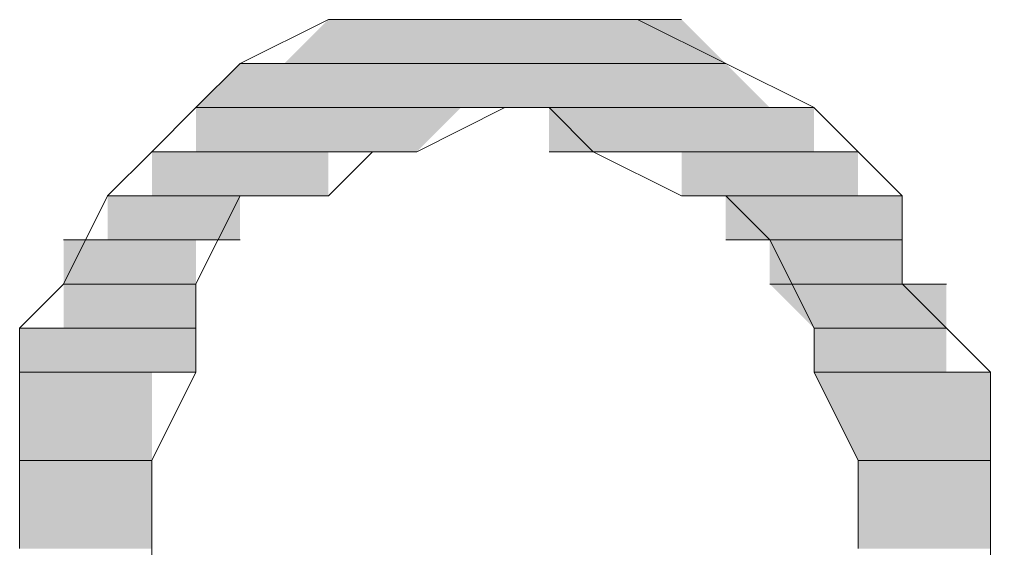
# Model space of a CAD drawing. Header units: millimetres. Extents: x -11 to 1219, y 0 to 1751.
# Drawn here: x 227.13 to 228.376, y 875.932 to 876.611 of the extents above; entities that cross this region are included whole.
import ezdxf

# ---------------------------------------------------------------- set-up
doc = ezdxf.new("R2010")
doc.units = ezdxf.units.MM
doc.header["$LTSCALE"] = 10
doc.layers.add('_MULTI_WIRE', color=9, linetype='CONTINUOUS')
doc.layers.add('PDF_Geometry', color=7, linetype='CONTINUOUS', true_color=0x151d1f)
doc.layers.add('PDF_Solid Fills', color=7, linetype='CONTINUOUS', true_color=0x070809)
doc.layers.get('_MULTI_WIRE').off()

# ---------------------------------------------------------------- blocks, each defined once
blk = doc.blocks.new('DVP-28SWS211R')
at = {"layer": 'PDF_Geometry', "color": 7, "lineweight": 9, "true_color": 0xffffff}
for p, q in [((20.9043, -87.8662), (20.791, -87.9228)), ((20.961, -87.8662), (20.9043, -87.8662)), ((20.9043, -87.8662), (21.3575, -87.8662)), ((20.9043, -87.8662), (21.3575, -87.8662)), ((21.3575, -87.8662), (20.9043, -87.8662)), ((20.9043, -87.8662), (21.3575, -87.8662)), ((21.3575, -87.8662), (20.9043, -87.8662)), ((20.9609, -87.8662), (20.9043, -87.8662)), ((21.0742, -87.8662), (20.9609, -87.8662)), ((21.0176, -87.8662), (20.961, -87.8662)), ((20.961, -87.8662), (21.2442, -87.8662)), ((20.961, -87.8662), (21.2442, -87.8662)), ((21.2442, -87.8662), (20.961, -87.8662)), ((20.961, -87.8662), (21.2442, -87.8662)), ((21.2442, -87.8662), (20.961, -87.8662)), ((20.961, -87.8662), (21.3009, -87.8662)), ((21.3009, -87.8662), (20.961, -87.8662)), ((20.961, -87.8662), (21.3009, -87.8662)), ((21.3009, -87.8662), (20.961, -87.8662)), ((20.961, -87.8662), (21.3009, -87.8662)), ((21.3009, -87.8662), (20.961, -87.8662)), ((20.961, -87.8662), (21.3009, -87.8662)), ((21.3009, -87.8662), (20.961, -87.8662)), ((21.3575, -87.8662), (20.961, -87.8662)), ((20.961, -87.8662), (21.3575, -87.8662)), ((21.3575, -87.8662), (20.961, -87.8662)), ((21.0743, -87.8662), (21.0176, -87.8662)), ((21.0176, -87.8662), (21.1876, -87.8662)), ((21.0176, -87.8662), (21.1876, -87.8662)), ((21.1876, -87.8662), (21.0176, -87.8662)), ((21.0176, -87.8662), (21.1876, -87.8662)), ((21.1876, -87.8662), (21.0176, -87.8662)), ((21.0176, -87.8662), (21.1876, -87.8662)), ((21.1876, -87.8662), (21.0176, -87.8662)), ((21.0176, -87.8662), (21.1876, -87.8662)), ((21.1876, -87.8662), (21.0176, -87.8662)), ((21.2442, -87.8662), (21.0176, -87.8662)), ((21.0176, -87.8662), (21.2442, -87.8662)), ((21.2442, -87.8662), (21.0176, -87.8662)), ((21.1309, -87.8662), (21.0742, -87.8662)), ((21.0742, -87.8662), (21.1309, -87.8662)), ((21.1309, -87.8662), (21.0742, -87.8662)), ((21.0743, -87.8662), (21.1876, -87.8662)), ((21.1876, -87.8662), (21.0743, -87.8662)), ((21.0743, -87.8662), (21.1876, -87.8662)), ((21.1876, -87.8662), (21.0743, -87.8662)), ((21.1876, -87.8662), (21.0743, -87.8662)), ((21.0743, -87.8662), (21.1876, -87.8662)), ((21.1876, -87.8662), (21.0743, -87.8662)), ((21.1309, -87.8662), (21.1309, -87.8662)), ((21.1876, -87.8662), (21.1309, -87.8662)), ((21.3009, -87.8662), (21.1876, -87.8662)), ((21.4142, -87.9228), (21.3009, -87.8662)), ((20.791, -87.9228), (20.7343, -87.9795)), ((20.8477, -87.9228), (20.791, -87.9228)), ((20.791, -87.9228), (21.4142, -87.9228)), ((20.791, -87.9228), (21.4141, -87.9228)), ((21.4141, -87.9228), (20.791, -87.9228)), ((20.791, -87.9228), (21.4141, -87.9228)), ((21.4141, -87.9228), (20.791, -87.9228)), ((20.791, -87.9228), (21.4141, -87.9228)), ((21.4141, -87.9228), (20.791, -87.9228)), ((20.791, -87.9228), (21.4141, -87.9228)), ((21.4141, -87.9228), (20.791, -87.9228)), ((20.8477, -87.9228), (21.4142, -87.9228)), ((21.4142, -87.9228), (20.8477, -87.9228)), ((20.8477, -87.9228), (21.4142, -87.9228)), ((21.4142, -87.9228), (20.8477, -87.9228)), ((21.4142, -87.9228), (20.8477, -87.9228)), ((20.8477, -87.9228), (21.4142, -87.9228)), ((21.4142, -87.9228), (20.8477, -87.9228)), ((21.5275, -87.9795), (21.4142, -87.9228)), ((20.7343, -87.9795), (20.6777, -88.0361)), ((20.7343, -87.9795), (21.4708, -87.9795)), ((21.4708, -87.9795), (20.7343, -87.9795)), ((20.7343, -87.9795), (21.4708, -87.9795)), ((21.4708, -87.9795), (20.7343, -87.9795)), ((20.7343, -87.9795), (21.5274, -87.9795)), ((21.5274, -87.9795), (20.7343, -87.9795)), ((20.7343, -87.9795), (21.5274, -87.9795)), ((21.5274, -87.9795), (20.7343, -87.9795)), ((20.7343, -87.9795), (21.5274, -87.9795)), ((21.5274, -87.9795), (20.7343, -87.9795)), ((20.7343, -87.9795), (21.5274, -87.9795)), ((21.5274, -87.9795), (20.7343, -87.9795)), ((20.7343, -87.9795), (21.5274, -87.9795)), ((21.5274, -87.9795), (20.7343, -87.9795)), ((20.7343, -87.9795), (21.5274, -87.9795)), ((21.5274, -87.9795), (20.7343, -87.9795)), ((20.7343, -87.9795), (21.5274, -87.9795)), ((21.5274, -87.9795), (20.7343, -87.9795)), ((20.7343, -87.9795), (21.5274, -87.9795)), ((21.5274, -87.9795), (20.7343, -87.9795)), ((20.7343, -87.9795), (21.0742, -87.9795)), ((21.0742, -87.9795), (20.7343, -87.9795)), ((20.7343, -87.9795), (21.1309, -87.9795)), ((21.0742, -87.9795), (20.7343, -87.9795)), ((20.7343, -87.9795), (21.0742, -87.9795)), ((21.0742, -87.9795), (20.7343, -87.9795)), ((20.7343, -87.9795), (21.0742, -87.9795)), ((21.0742, -87.9795), (20.7343, -87.9795)), ((21.0176, -88.0361), (21.1309, -87.9794)), ((21.1309, -87.9795), (21.0742, -87.9795)), ((21.1309, -87.9795), (21.5275, -87.9795)), ((21.5275, -87.9795), (21.1309, -87.9795)), ((21.1309, -87.9795), (21.5275, -87.9795)), ((21.5275, -87.9795), (21.1309, -87.9795)), ((21.1309, -87.9795), (21.1876, -87.9795)), ((21.1876, -87.9795), (21.5275, -87.9795)), ((21.5275, -87.9795), (21.1876, -87.9795)), ((21.1876, -87.9795), (21.5275, -87.9795)), ((21.5275, -87.9795), (21.1876, -87.9795)), ((21.1876, -87.9795), (21.2442, -88.0361)), ((21.5841, -88.0361), (21.5274, -87.9794)), ((20.6777, -88.0361), (20.621, -88.0928)), ((20.7343, -88.0361), (20.6777, -88.0361)), ((20.6777, -88.0361), (21.0176, -88.0361)), ((20.6777, -88.0361), (20.9609, -88.0361)), ((20.9609, -88.0361), (20.6777, -88.0361)), ((20.6777, -88.0361), (21.0176, -88.0361)), ((20.9609, -88.0361), (20.6777, -88.0361)), ((20.6777, -88.0361), (20.9609, -88.0361)), ((20.9609, -88.0361), (20.6777, -88.0361)), ((20.6777, -88.0361), (20.9609, -88.0361)), ((20.9609, -88.0361), (20.6777, -88.0361)), ((20.6777, -88.0361), (20.9609, -88.0361)), ((20.9609, -88.0361), (20.6777, -88.0361)), ((20.6777, -88.0361), (20.9609, -88.0361)), ((20.9609, -88.0361), (20.6777, -88.0361)), ((20.6777, -88.0361), (20.9609, -88.0361)), ((20.9609, -88.0361), (20.6777, -88.0361)), ((20.6777, -88.0361), (20.9609, -88.0361)), ((20.9609, -88.0361), (20.6777, -88.0361)), ((20.6777, -88.0361), (20.9609, -88.0361)), ((20.9609, -88.0361), (20.6777, -88.0361)), ((20.6777, -88.0361), (20.9609, -88.0361)), ((20.9609, -88.0361), (20.6777, -88.0361)), ((20.6777, -88.0361), (20.9609, -88.0361)), ((20.9609, -88.0361), (20.6777, -88.0361)), ((20.6777, -88.0361), (20.9609, -88.0361)), ((20.9609, -88.0361), (20.6777, -88.0361)), ((20.6777, -88.0361), (20.9043, -88.0361)), ((20.9043, -88.0361), (20.6777, -88.0361)), ((20.6777, -88.0361), (20.9609, -88.0361)), ((20.9043, -88.0361), (20.6777, -88.0361)), ((20.7343, -88.0361), (21.0176, -88.0361)), ((21.0176, -88.0361), (20.7343, -88.0361)), ((20.7343, -88.0361), (21.0176, -88.0361)), ((21.0176, -88.0361), (20.7343, -88.0361)), ((21.0176, -88.0361), (20.7343, -88.0361)), ((20.7343, -88.0361), (21.0176, -88.0361)), ((21.0176, -88.0361), (20.7343, -88.0361)), ((20.9609, -88.0361), (20.9043, -88.0361)), ((20.9043, -88.0927), (20.9609, -88.0361)), ((21.0176, -88.0361), (20.9609, -88.0361)), ((20.9609, -88.0361), (21.0176, -88.0361)), ((21.1876, -88.0361), (21.5275, -88.0361)), ((21.5275, -88.0361), (21.1876, -88.0361)), ((21.1876, -88.0361), (21.5275, -88.0361)), ((21.5275, -88.0361), (21.1876, -88.0361)), ((21.1876, -88.0361), (21.5275, -88.0361)), ((21.5275, -88.0361), (21.1876, -88.0361)), ((21.1876, -88.0361), (21.5275, -88.0361)), ((21.5275, -88.0361), (21.1876, -88.0361)), ((21.2442, -88.0361), (21.5841, -88.0361)), ((21.5841, -88.0361), (21.2442, -88.0361)), ((21.2442, -88.0361), (21.5841, -88.0361)), ((21.5841, -88.0361), (21.2442, -88.0361)), ((21.2442, -88.0361), (21.5841, -88.0361)), ((21.5841, -88.0361), (21.2442, -88.0361)), ((21.2442, -88.0361), (21.5841, -88.0361)), ((21.5841, -88.0361), (21.2442, -88.0361)), ((21.2442, -88.0361), (21.5841, -88.0361)), ((21.5841, -88.0361), (21.2442, -88.0361)), ((21.2442, -88.0361), (21.5841, -88.0361)), ((21.5841, -88.0361), (21.2442, -88.0361)), ((21.2442, -88.0361), (21.3575, -88.0928)), ((21.3009, -88.0361), (21.5841, -88.0361)), ((21.5841, -88.0361), (21.3009, -88.0361)), ((21.3009, -88.0361), (21.5841, -88.0361)), ((21.5841, -88.0361), (21.3009, -88.0361)), ((21.3009, -88.0361), (21.5841, -88.0361)), ((21.5841, -88.0361), (21.3009, -88.0361)), ((21.3009, -88.0361), (21.5841, -88.0361)), ((21.5841, -88.0361), (21.3009, -88.0361)), ((21.3009, -88.0361), (21.5841, -88.0361)), ((21.5841, -88.0361), (21.3009, -88.0361)), ((21.3009, -88.0361), (21.5841, -88.0361)), ((21.5841, -88.0361), (21.3009, -88.0361)), ((21.3009, -88.0361), (21.5841, -88.0361)), ((21.5841, -88.0361), (21.3009, -88.0361)), ((21.3009, -88.0361), (21.5841, -88.0361)), ((21.5841, -88.0361), (21.3009, -88.0361)), ((21.6407, -88.0927), (21.5841, -88.0361)), ((20.621, -88.0928), (20.5644, -88.2061)), ((20.6777, -88.0928), (20.621, -88.0928)), ((20.621, -88.0928), (20.9043, -88.0928)), ((20.621, -88.0928), (20.8476, -88.0928)), ((20.8476, -88.0928), (20.621, -88.0928)), ((20.621, -88.0928), (20.9043, -88.0928)), ((20.8476, -88.0928), (20.621, -88.0928)), ((20.621, -88.0928), (20.8476, -88.0928)), ((20.8476, -88.0928), (20.621, -88.0928)), ((20.621, -88.0928), (20.8476, -88.0928)), ((20.8476, -88.0928), (20.621, -88.0928)), ((20.621, -88.0928), (20.8476, -88.0928)), ((20.8476, -88.0928), (20.621, -88.0928)), ((20.621, -88.0928), (20.8476, -88.0928)), ((20.8476, -88.0928), (20.621, -88.0928)), ((20.621, -88.0928), (20.8476, -88.0928)), ((20.8476, -88.0928), (20.621, -88.0928)), ((20.621, -88.0928), (20.8476, -88.0928)), ((20.8476, -88.0928), (20.621, -88.0928)), ((20.621, -88.0928), (20.8476, -88.0928)), ((20.8476, -88.0928), (20.621, -88.0928)), ((20.621, -88.0928), (20.8476, -88.0928)), ((20.8476, -88.0928), (20.621, -88.0928)), ((20.621, -88.0928), (20.8476, -88.0928)), ((20.8476, -88.0928), (20.621, -88.0928)), ((20.621, -88.0928), (20.8476, -88.0928)), ((20.8476, -88.0928), (20.621, -88.0928)), ((20.621, -88.0928), (20.791, -88.0928)), ((20.791, -88.0928), (20.621, -88.0928)), ((20.621, -88.0928), (20.8476, -88.0928)), ((20.791, -88.0928), (20.621, -88.0928)), ((20.621, -88.0928), (20.791, -88.0928)), ((20.791, -88.0928), (20.621, -88.0928)), ((20.621, -88.0928), (20.791, -88.0928)), ((20.791, -88.0928), (20.621, -88.0928)), ((20.621, -88.0928), (20.791, -88.0928)), ((20.791, -88.0928), (20.621, -88.0928)), ((20.621, -88.0928), (20.791, -88.0928)), ((20.791, -88.0928), (20.621, -88.0928)), ((20.6777, -88.0928), (20.9043, -88.0928)), ((20.9043, -88.0928), (20.6777, -88.0928)), ((20.6777, -88.0928), (20.9043, -88.0928)), ((20.9043, -88.0928), (20.6777, -88.0928)), ((20.9043, -88.0928), (20.6777, -88.0928)), ((20.6777, -88.0928), (20.9043, -88.0928)), ((20.9043, -88.0928), (20.6777, -88.0928)), ((20.7343, -88.206), (20.791, -88.0927)), ((20.791, -88.0927), (20.9043, -88.0927)), ((20.8476, -88.0928), (20.791, -88.0928)), ((20.9043, -88.0928), (20.8476, -88.0928)), ((21.3575, -88.0928), (21.5841, -88.0928)), ((21.5841, -88.0928), (21.3575, -88.0928)), ((21.3575, -88.0928), (21.5841, -88.0928)), ((21.5841, -88.0928), (21.3575, -88.0928)), ((21.3575, -88.0928), (21.5841, -88.0928)), ((21.5841, -88.0928), (21.3575, -88.0928)), ((21.3575, -88.0928), (21.5841, -88.0928)), ((21.5841, -88.0928), (21.3575, -88.0928)), ((21.3575, -88.0928), (21.5841, -88.0928)), ((21.5841, -88.0928), (21.3575, -88.0928)), ((21.3575, -88.0928), (21.5841, -88.0928)), ((21.5841, -88.0928), (21.3575, -88.0928)), ((21.3575, -88.0928), (21.5841, -88.0928)), ((21.5841, -88.0928), (21.3575, -88.0928)), ((21.3575, -88.0928), (21.5841, -88.0928)), ((21.5841, -88.0928), (21.3575, -88.0928)), ((21.3575, -88.0928), (21.4142, -88.0928)), ((21.4142, -88.0928), (21.5841, -88.0928)), ((21.5841, -88.0928), (21.4142, -88.0928)), ((21.4142, -88.0928), (21.5841, -88.0928)), ((21.5841, -88.0928), (21.4142, -88.0928)), ((21.4142, -88.0928), (21.5841, -88.0928)), ((21.5841, -88.0928), (21.4142, -88.0928)), ((21.4142, -88.0928), (21.5841, -88.0928)), ((21.5841, -88.0928), (21.4142, -88.0928)), ((21.4142, -88.0928), (21.5841, -88.0928)), ((21.5841, -88.0928), (21.4142, -88.0928)), ((21.4142, -88.0928), (21.5841, -88.0928)), ((21.5841, -88.0928), (21.4142, -88.0928)), ((21.4142, -88.0928), (21.5841, -88.0928)), ((21.5841, -88.0928), (21.4142, -88.0928)), ((21.4142, -88.0928), (21.5841, -88.0928)), ((21.5841, -88.0928), (21.4142, -88.0928)), ((21.4142, -88.0928), (21.6408, -88.0928)), ((21.6408, -88.0928), (21.4142, -88.0928)), ((21.4142, -88.0928), (21.6408, -88.0928)), ((21.6408, -88.0928), (21.4142, -88.0928)), ((21.4142, -88.0928), (21.6408, -88.0928)), ((21.6408, -88.0928), (21.4142, -88.0928)), ((21.4142, -88.0928), (21.6408, -88.0928)), ((21.6408, -88.0928), (21.4142, -88.0928)), ((21.4142, -88.0928), (21.6408, -88.0928)), ((21.6408, -88.0928), (21.4142, -88.0928)), ((21.4142, -88.0928), (21.6408, -88.0928)), ((21.6408, -88.0928), (21.4142, -88.0928)), ((21.4142, -88.0928), (21.4708, -88.1494)), ((21.6407, -88.206), (21.6407, -88.0927)), ((20.621, -88.1494), (20.5644, -88.1494)), ((20.5644, -88.1494), (20.791, -88.1494)), ((20.5644, -88.1494), (20.791, -88.1494)), ((20.791, -88.1494), (20.5644, -88.1494)), ((20.5644, -88.1494), (20.791, -88.1494)), ((20.791, -88.1494), (20.5644, -88.1494)), ((20.5644, -88.1494), (20.791, -88.1494)), ((20.791, -88.1494), (20.5644, -88.1494)), ((20.5644, -88.1494), (20.791, -88.1494)), ((20.791, -88.1494), (20.5644, -88.1494)), ((20.5644, -88.1494), (20.791, -88.1494)), ((20.791, -88.1494), (20.5644, -88.1494)), ((20.5644, -88.1494), (20.791, -88.1494)), ((20.791, -88.1494), (20.5644, -88.1494)), ((20.5644, -88.1494), (20.7343, -88.1494)), ((20.7343, -88.1494), (20.5644, -88.1494)), ((20.5644, -88.1494), (20.791, -88.1494)), ((20.7343, -88.1494), (20.5644, -88.1494)), ((20.5644, -88.1494), (20.7343, -88.1494)), ((20.7343, -88.1494), (20.5644, -88.1494)), ((20.5644, -88.1494), (20.7343, -88.1494)), ((20.7343, -88.1494), (20.5644, -88.1494)), ((20.791, -88.1494), (20.621, -88.1494)), ((20.621, -88.1494), (20.791, -88.1494)), ((20.791, -88.1494), (20.621, -88.1494)), ((20.791, -88.1494), (20.7343, -88.1494)), ((21.4142, -88.1494), (21.6408, -88.1494)), ((21.6408, -88.1494), (21.4142, -88.1494)), ((21.4142, -88.1494), (21.6408, -88.1494)), ((21.6408, -88.1494), (21.4142, -88.1494)), ((21.4708, -88.1494), (21.6408, -88.1494)), ((21.6408, -88.1494), (21.4708, -88.1494)), ((21.4708, -88.1494), (21.6408, -88.1494)), ((21.6408, -88.1494), (21.4708, -88.1494)), ((21.4708, -88.1494), (21.6408, -88.1494)), ((21.6408, -88.1494), (21.4708, -88.1494)), ((21.4708, -88.1494), (21.6408, -88.1494)), ((21.6408, -88.1494), (21.4708, -88.1494)), ((21.4708, -88.1494), (21.6408, -88.1494)), ((21.6408, -88.1494), (21.4708, -88.1494)), ((21.4708, -88.1494), (21.6408, -88.1494)), ((21.6408, -88.1494), (21.4708, -88.1494)), ((21.4708, -88.1494), (21.6408, -88.1494)), ((21.6408, -88.1494), (21.4708, -88.1494)), ((21.4708, -88.1494), (21.6408, -88.1494)), ((21.6408, -88.1494), (21.4708, -88.1494)), ((21.4708, -88.1494), (21.6408, -88.1494)), ((21.6408, -88.1494), (21.4708, -88.1494)), ((21.4708, -88.1494), (21.6408, -88.1494)), ((21.6408, -88.1494), (21.4708, -88.1494)), ((21.4708, -88.1494), (21.5275, -88.2627)), ((20.5644, -88.2061), (20.5077, -88.2627)), ((20.5644, -88.2061), (20.7343, -88.2061)), ((20.7343, -88.2061), (20.5644, -88.2061)), ((20.5644, -88.2061), (20.7343, -88.2061)), ((20.7343, -88.2061), (20.5644, -88.2061)), ((20.5644, -88.2061), (20.7343, -88.2061)), ((20.7343, -88.2061), (20.5644, -88.2061)), ((20.5644, -88.2061), (20.7343, -88.2061)), ((20.7343, -88.2061), (20.5644, -88.2061)), ((20.5644, -88.2061), (20.7343, -88.2061)), ((20.7343, -88.2061), (20.5644, -88.2061)), ((20.5644, -88.2061), (20.7343, -88.2061)), ((20.7343, -88.2061), (20.5644, -88.2061)), ((20.5644, -88.2061), (20.7343, -88.2061)), ((20.7343, -88.2061), (20.5644, -88.2061)), ((20.5644, -88.2061), (20.7343, -88.2061)), ((20.7343, -88.2061), (20.5644, -88.2061)), ((20.5644, -88.2061), (20.7343, -88.2061)), ((20.7343, -88.2061), (20.5644, -88.2061)), ((20.5644, -88.2061), (20.7343, -88.2061)), ((20.7343, -88.2061), (20.5644, -88.2061)), ((20.7343, -88.2627), (20.7343, -88.206)), ((21.4708, -88.2061), (21.6408, -88.2061)), ((21.6408, -88.2061), (21.4708, -88.2061)), ((21.4708, -88.2061), (21.6408, -88.2061)), ((21.6408, -88.2061), (21.4708, -88.2061)), ((21.4708, -88.2061), (21.6408, -88.2061)), ((21.6408, -88.2061), (21.4708, -88.2061)), ((21.4708, -88.2061), (21.6408, -88.2061)), ((21.6408, -88.2061), (21.4708, -88.2061)), ((21.4708, -88.2061), (21.6974, -88.2061)), ((21.6974, -88.2061), (21.4708, -88.2061)), ((21.4708, -88.2061), (21.6974, -88.2061)), ((21.6974, -88.2061), (21.4708, -88.2061)), ((21.4708, -88.2061), (21.6974, -88.2061)), ((21.6974, -88.2061), (21.4708, -88.2061)), ((21.4708, -88.2061), (21.6974, -88.2061)), ((21.6974, -88.2061), (21.4708, -88.2061)), ((21.4708, -88.2061), (21.6974, -88.2061)), ((21.6974, -88.2061), (21.4708, -88.2061)), ((21.4708, -88.2061), (21.6974, -88.2061)), ((21.6974, -88.2061), (21.4708, -88.2061)), ((21.6974, -88.2627), (21.6407, -88.206)), ((20.5644, -88.2627), (20.5077, -88.2627)), ((20.5077, -88.2627), (20.7343, -88.2627)), ((20.5077, -88.2627), (20.7343, -88.2627)), ((20.7343, -88.2627), (20.5077, -88.2627)), ((20.5077, -88.2627), (20.7343, -88.2627)), ((20.7343, -88.2627), (20.5077, -88.2627)), ((20.5077, -88.2627), (20.7343, -88.2627)), ((20.7343, -88.2627), (20.5077, -88.2627)), ((20.5077, -88.2627), (20.7343, -88.2627)), ((20.7343, -88.2627), (20.5077, -88.2627)), ((20.5077, -88.2627), (20.7343, -88.2627)), ((20.7343, -88.2627), (20.5077, -88.2627)), ((20.5077, -88.2627), (20.7343, -88.2627)), ((20.7343, -88.2627), (20.5077, -88.2627)), ((20.5077, -88.2627), (20.7343, -88.2627)), ((20.7343, -88.2627), (20.5077, -88.2627)), ((20.5077, -88.2627), (20.7343, -88.2627)), ((20.7343, -88.2627), (20.5077, -88.2627)), ((20.5077, -88.2627), (20.7343, -88.2627)), ((20.7343, -88.2627), (20.5077, -88.2627)), ((20.5077, -88.2627), (20.7343, -88.2627)), ((20.7343, -88.2627), (20.5077, -88.2627)), ((20.5077, -88.2627), (20.7343, -88.2627)), ((20.7343, -88.2627), (20.5077, -88.2627)), ((20.5077, -88.2627), (20.7343, -88.2627)), ((20.7343, -88.2627), (20.5077, -88.2627)), ((20.5077, -88.2627), (20.7343, -88.2627)), ((20.7343, -88.2627), (20.5077, -88.2627)), ((20.5077, -88.2627), (20.7343, -88.2627)), ((20.7343, -88.2627), (20.5077, -88.2627)), ((20.5077, -88.2627), (20.7343, -88.2627)), ((20.7343, -88.2627), (20.5077, -88.2627)), ((20.5077, -88.2627), (20.7343, -88.2627)), ((20.7343, -88.2627), (20.5077, -88.2627)), ((20.5077, -88.2627), (20.5077, -88.3194)), ((20.7343, -88.2627), (20.5644, -88.2627)), ((20.5644, -88.2627), (20.7343, -88.2627)), ((20.7343, -88.2627), (20.5644, -88.2627)), ((20.7343, -88.3193), (20.7343, -88.2627)), ((21.5275, -88.2627), (21.6974, -88.2627)), ((21.6974, -88.2627), (21.5275, -88.2627)), ((21.5275, -88.2627), (21.6974, -88.2627)), ((21.6974, -88.2627), (21.5275, -88.2627)), ((21.5275, -88.2627), (21.6974, -88.2627)), ((21.6974, -88.2627), (21.5275, -88.2627)), ((21.5275, -88.2627), (21.6974, -88.2627)), ((21.6974, -88.2627), (21.5275, -88.2627)), ((21.5275, -88.2627), (21.6974, -88.2627)), ((21.6974, -88.2627), (21.5275, -88.2627)), ((21.5275, -88.2627), (21.6974, -88.2627)), ((21.6974, -88.2627), (21.5275, -88.2627)), ((21.5275, -88.2627), (21.6974, -88.2627)), ((21.6974, -88.2627), (21.5275, -88.2627)), ((21.5275, -88.2627), (21.6974, -88.2627)), ((21.6974, -88.2627), (21.5275, -88.2627)), ((21.5275, -88.2627), (21.6974, -88.2627)), ((21.6974, -88.2627), (21.5275, -88.2627)), ((21.5275, -88.2627), (21.6974, -88.2627)), ((21.6974, -88.2627), (21.5275, -88.2627)), ((21.5275, -88.2627), (21.6974, -88.2627)), ((21.6974, -88.2627), (21.5275, -88.2627)), ((21.5275, -88.2627), (21.6974, -88.2627)), ((21.6974, -88.2627), (21.5275, -88.2627)), ((21.5275, -88.2627), (21.6974, -88.2627)), ((21.6974, -88.2627), (21.5275, -88.2627)), ((21.5275, -88.2627), (21.6974, -88.2627)), ((21.6974, -88.2627), (21.5275, -88.2627)), ((21.5275, -88.2627), (21.6974, -88.2627)), ((21.6974, -88.2627), (21.5275, -88.2627)), ((21.5275, -88.2627), (21.6974, -88.2627)), ((21.6974, -88.2627), (21.5275, -88.2627)), ((21.5275, -88.2627), (21.6974, -88.2627)), ((21.6974, -88.2627), (21.5275, -88.2627)), ((21.5275, -88.2627), (21.6974, -88.2627)), ((21.6974, -88.2627), (21.5275, -88.2627)), ((21.5275, -88.2627), (21.5275, -88.3194)), ((21.7541, -88.3193), (21.6974, -88.2627)), ((20.5077, -88.3194), (20.7343, -88.3194)), ((20.7343, -88.3194), (20.5077, -88.3194)), ((20.5077, -88.3194), (20.7343, -88.3194)), ((20.7343, -88.3194), (20.5077, -88.3194)), ((20.5077, -88.3194), (20.7343, -88.3194)), ((20.7343, -88.3194), (20.5077, -88.3194)), ((20.5077, -88.3194), (20.7343, -88.3194)), ((20.7343, -88.3194), (20.5077, -88.3194)), ((20.5077, -88.3194), (20.6777, -88.3194)), ((20.6777, -88.3194), (20.5077, -88.3194)), ((20.5077, -88.3194), (20.7343, -88.3194)), ((20.6777, -88.3194), (20.5077, -88.3194)), ((20.5077, -88.3194), (20.6777, -88.3194)), ((20.6777, -88.3194), (20.5077, -88.3194)), ((20.5077, -88.3194), (20.6777, -88.3194)), ((20.6777, -88.3194), (20.5077, -88.3194)), ((20.5077, -88.3194), (20.6777, -88.3194)), ((20.6777, -88.3194), (20.5077, -88.3194)), ((20.5077, -88.3194), (20.6777, -88.3194)), ((20.6777, -88.3194), (20.5077, -88.3194)), ((20.5077, -88.3194), (20.6777, -88.3194)), ((20.6777, -88.3194), (20.5077, -88.3194)), ((20.5077, -88.3194), (20.6777, -88.3194)), ((20.6777, -88.3194), (20.5077, -88.3194)), ((20.5077, -88.3194), (20.6777, -88.3194)), ((20.6777, -88.3194), (20.5077, -88.3194)), ((20.5077, -88.3194), (20.6777, -88.3194)), ((20.6777, -88.3194), (20.5077, -88.3194)), ((20.5077, -88.3194), (20.5077, -88.4327)), ((20.6777, -88.4326), (20.7343, -88.3193)), ((20.7343, -88.3194), (20.6777, -88.3194)), ((21.5275, -88.3194), (21.6974, -88.3194)), ((21.6974, -88.3194), (21.5275, -88.3194)), ((21.5275, -88.3194), (21.6974, -88.3194)), ((21.6974, -88.3194), (21.5275, -88.3194)), ((21.5275, -88.3194), (21.6974, -88.3194)), ((21.6974, -88.3194), (21.5275, -88.3194)), ((21.5275, -88.3194), (21.6974, -88.3194)), ((21.6974, -88.3194), (21.5275, -88.3194)), ((21.5275, -88.3194), (21.7541, -88.3194)), ((21.7541, -88.3194), (21.5275, -88.3194)), ((21.5275, -88.3194), (21.7541, -88.3194)), ((21.7541, -88.3194), (21.5275, -88.3194)), ((21.5275, -88.3194), (21.7541, -88.3194)), ((21.7541, -88.3194), (21.5275, -88.3194)), ((21.5275, -88.3194), (21.7541, -88.3194)), ((21.7541, -88.3194), (21.5275, -88.3194)), ((21.5275, -88.3194), (21.7541, -88.3194)), ((21.7541, -88.3194), (21.5275, -88.3194)), ((21.5275, -88.3194), (21.7541, -88.3194)), ((21.7541, -88.3194), (21.5275, -88.3194)), ((21.5275, -88.3194), (21.7541, -88.3194)), ((21.7541, -88.3194), (21.5275, -88.3194)), ((21.5275, -88.3194), (21.7541, -88.3194)), ((21.7541, -88.3194), (21.5275, -88.3194)), ((21.5275, -88.3194), (21.7541, -88.3194)), ((21.7541, -88.3194), (21.5275, -88.3194)), ((21.5275, -88.3194), (21.7541, -88.3194)), ((21.7541, -88.3194), (21.5275, -88.3194)), ((21.5275, -88.3194), (21.5841, -88.4327)), ((21.7541, -88.4326), (21.7541, -88.3193)), ((20.5077, -88.4327), (20.6777, -88.4327)), ((20.6777, -88.4327), (20.5077, -88.4327)), ((20.5077, -88.4327), (20.6777, -88.4327)), ((20.6777, -88.4327), (20.5077, -88.4327)), ((20.5077, -88.4327), (20.6777, -88.4327)), ((20.6777, -88.4327), (20.5077, -88.4327)), ((20.5077, -88.4327), (20.6777, -88.4327)), ((20.6777, -88.4327), (20.5077, -88.4327)), ((20.5077, -88.4327), (20.6777, -88.4327)), ((20.6777, -88.4327), (20.5077, -88.4327)), ((20.5077, -88.4327), (20.6777, -88.4327)), ((20.6777, -88.4327), (20.5077, -88.4327)), ((20.5077, -88.4327), (20.6777, -88.4327)), ((20.6777, -88.4327), (20.5077, -88.4327)), ((20.5077, -88.4327), (20.6777, -88.4327)), ((20.6777, -88.4327), (20.5077, -88.4327)), ((20.5077, -88.4327), (20.6777, -88.4327)), ((20.6777, -88.4327), (20.5077, -88.4327)), ((20.5077, -88.4327), (20.6777, -88.4327)), ((20.6777, -88.4327), (20.5077, -88.4327)), ((20.5077, -88.4327), (20.5077, -88.546)), ((20.6777, -88.5459), (20.6777, -88.4326)), ((21.5841, -88.4327), (21.7541, -88.4327)), ((21.7541, -88.4327), (21.5841, -88.4327)), ((21.5841, -88.4327), (21.7541, -88.4327)), ((21.7541, -88.4327), (21.5841, -88.4327)), ((21.5841, -88.4327), (21.7541, -88.4327)), ((21.7541, -88.4327), (21.5841, -88.4327)), ((21.5841, -88.4327), (21.7541, -88.4327)), ((21.7541, -88.4327), (21.5841, -88.4327)), ((21.5841, -88.4327), (21.7541, -88.4327)), ((21.7541, -88.4327), (21.5841, -88.4327)), ((21.5841, -88.4327), (21.7541, -88.4327)), ((21.7541, -88.4327), (21.5841, -88.4327)), ((21.5841, -88.4327), (21.7541, -88.4327)), ((21.7541, -88.4327), (21.5841, -88.4327)), ((21.5841, -88.4327), (21.7541, -88.4327)), ((21.7541, -88.4327), (21.5841, -88.4327)), ((21.5841, -88.4327), (21.7541, -88.4327)), ((21.7541, -88.4327), (21.5841, -88.4327)), ((21.5841, -88.4327), (21.7541, -88.4327)), ((21.7541, -88.4327), (21.5841, -88.4327)), ((21.5841, -88.4327), (21.5841, -88.546)), ((21.7541, -88.5459), (21.7541, -88.4326)), ((20.6777, -88.6592), (20.6777, -88.5459)), ((21.7541, -88.6026), (21.7541, -88.5459))]:
    blk.add_line(p, q, dxfattribs=at)
at = {"layer": 'PDF_Solid Fills', "color": 7, "lineweight": 9, "true_color": 0xffffff, "transparency": 33554559}
for points in [[(20.9043, -87.8662), (20.8477, -87.9228), (21.4142, -87.9228)], [(20.9043, -87.8662), (21.3575, -87.8662), (21.4142, -87.9228)], [(20.791, -87.9228), (20.7343, -87.9794), (21.4708, -87.9794)], [(20.791, -87.9228), (21.4141, -87.9228), (21.4708, -87.9794)], [(20.7343, -87.9795), (20.7343, -88.0361), (21.0176, -88.0361)], [(20.7343, -87.9795), (21.0742, -87.9795), (21.0176, -88.0361)], [(21.1876, -87.9795), (21.1876, -88.0361), (21.5275, -88.0361)], [(21.1876, -87.9795), (21.5275, -87.9795), (21.5275, -88.0361)], [(20.6777, -88.0361), (20.6777, -88.0927), (20.9043, -88.0927)], [(20.6777, -88.0361), (20.9043, -88.0361), (20.9043, -88.0927)], [(21.3575, -88.0361), (21.3575, -88.0927), (21.5841, -88.0927)], [(21.3575, -88.0361), (21.5841, -88.0361), (21.5841, -88.0927)], [(20.621, -88.0928), (20.621, -88.1494), (20.791, -88.1494)], [(20.621, -88.0928), (20.791, -88.0928), (20.791, -88.1494)], [(21.4142, -88.0928), (21.4142, -88.1494), (21.6408, -88.1494)], [(21.4142, -88.0928), (21.6408, -88.0928), (21.6408, -88.1494)], [(20.5644, -88.1494), (20.5644, -88.2061), (20.7343, -88.2061)], [(20.5644, -88.1494), (20.7343, -88.1494), (20.7343, -88.2061)], [(21.4708, -88.1494), (21.4708, -88.2061), (21.6408, -88.2061)], [(21.4708, -88.1494), (21.6408, -88.1494), (21.6408, -88.2061)], [(20.5644, -88.2061), (20.5644, -88.2627), (20.7343, -88.2627)], [(20.5644, -88.2061), (20.7343, -88.2061), (20.7343, -88.2627)], [(21.4708, -88.2061), (21.5275, -88.2627), (21.6974, -88.2627)], [(21.4708, -88.2061), (21.6974, -88.2061), (21.6974, -88.2627)], [(20.5077, -88.2627), (20.5077, -88.3194), (20.7343, -88.3194)], [(20.5077, -88.2627), (20.7343, -88.2627), (20.7343, -88.3194)], [(21.5275, -88.2627), (21.5275, -88.3194), (21.6974, -88.3194)], [(21.5275, -88.2627), (21.6974, -88.2627), (21.6974, -88.3194)], [(20.5077, -88.3194), (20.5077, -88.4327), (20.6777, -88.4327)], [(20.5077, -88.3194), (20.6777, -88.3194), (20.6777, -88.4327)], [(21.5275, -88.3194), (21.5841, -88.4327), (21.7541, -88.4327)], [(21.5275, -88.3194), (21.7541, -88.3194), (21.7541, -88.4327)], [(20.5077, -88.4327), (20.5077, -88.546), (20.6777, -88.546)], [(20.5077, -88.4327), (20.6777, -88.4327), (20.6777, -88.546)], [(21.5841, -88.4327), (21.5841, -88.546), (21.7541, -88.546)], [(21.5841, -88.4327), (21.7541, -88.4327), (21.7541, -88.546)]]:
    blk.add_solid(points, dxfattribs=at)

msp = doc.modelspace()

# ---------------------------------------------------------------- block references
at = {"layer": '_MULTI_WIRE'}
msp.add_blockref('DVP-28SWS211R', (206.6221, 964.4776), dxfattribs=at)
msp.add_blockref('DVP-28SWS211R', (206.6221, 964.4776), dxfattribs=at)
msp.add_blockref('DVP-28SWS211R', (206.6221, 964.4776), dxfattribs=at)
msp.add_blockref('DVP-28SWS211R', (206.6221, 964.4776), dxfattribs=at)

doc.saveas('drawing.dxf')
